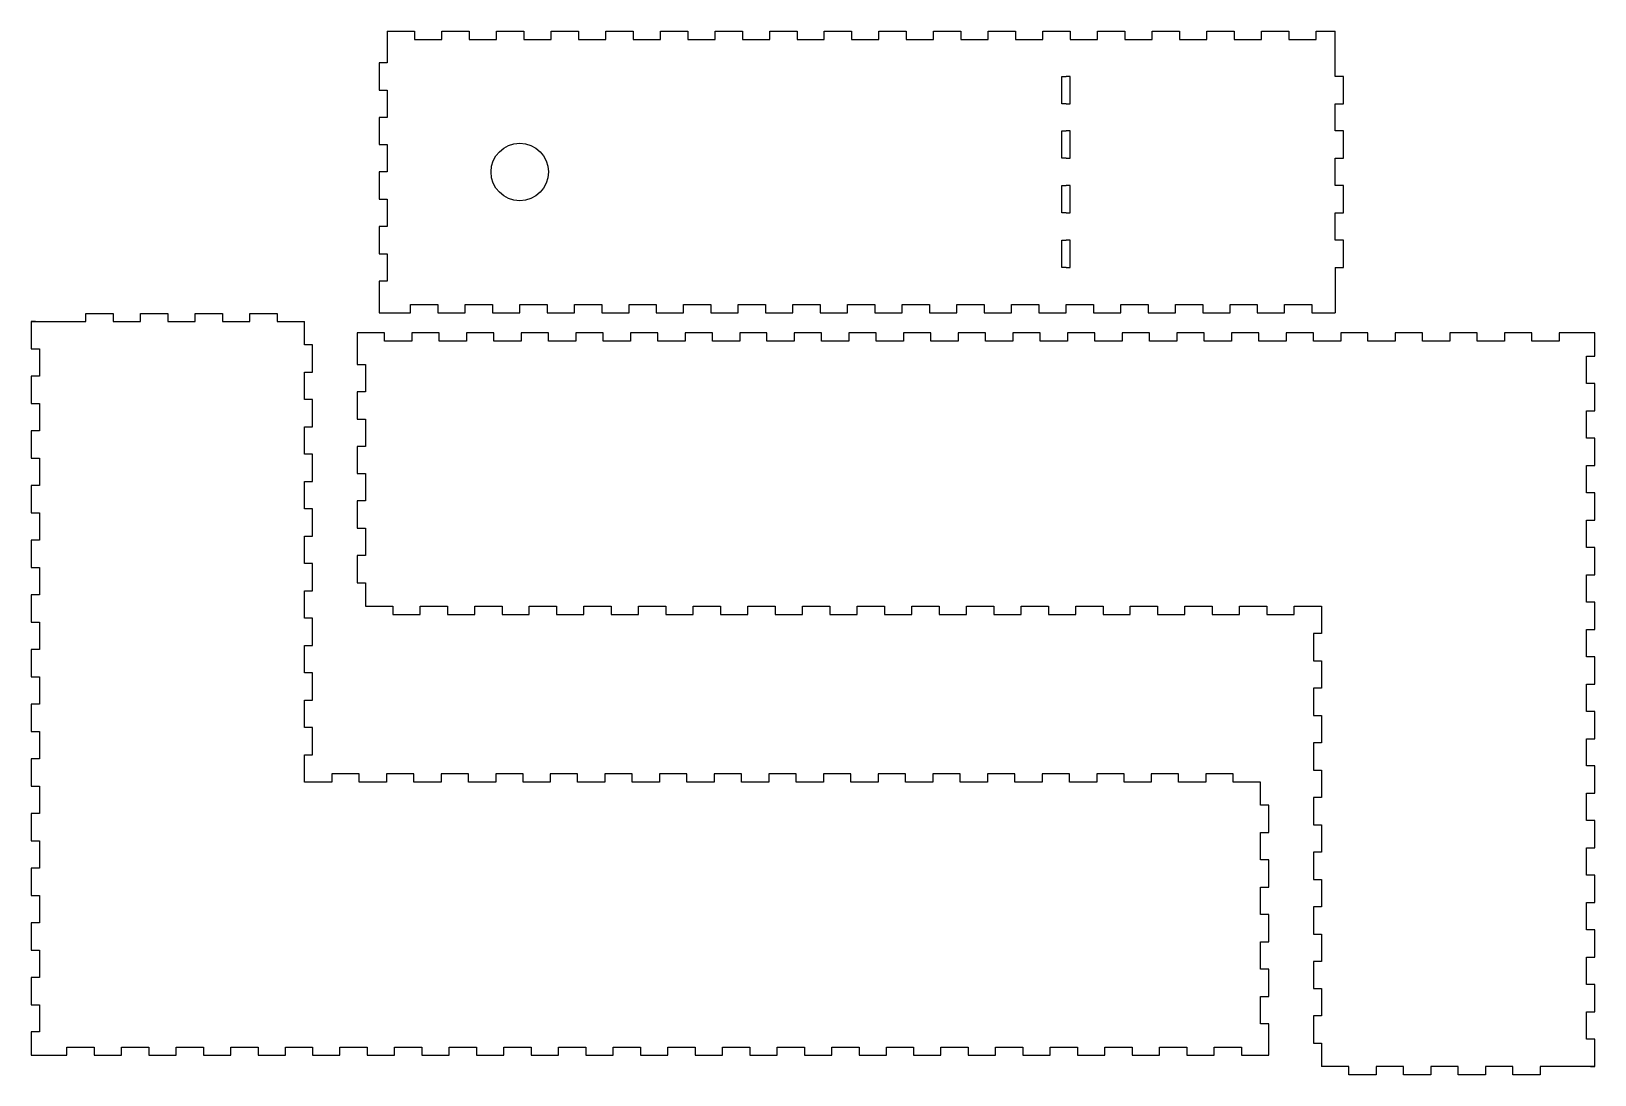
# Model space of a CAD drawing. Header units: millimetres. Extents: x 29 to 601, y 28 to 410.
import ezdxf

# ---------------------------------------------------------------- set-up
doc = ezdxf.new("R2010")
doc.units = ezdxf.units.MM

msp = doc.modelspace()

# ---------------------------------------------------------------- linework, layer by layer
for p, q in [((159.11, 409.99), (159.11, 398.49)), ((159.11, 409.99), (169.11, 409.99)), ((169.11, 409.99), (169.11, 406.99)), ((169.11, 406.99), (179.11, 406.99)), ((179.11, 406.99), (179.11, 409.99)), ((179.11, 409.99), (189.11, 409.99)), ((189.11, 409.99), (189.11, 406.99)), ((189.11, 406.99), (199.11, 406.99)), ((199.11, 406.99), (199.11, 409.99)), ((199.11, 409.99), (209.11, 409.99)), ((209.11, 409.99), (209.11, 406.99)), ((209.11, 406.99), (219.11, 406.99)), ((219.11, 406.99), (219.11, 409.99)), ((219.11, 409.99), (229.11, 409.99)), ((229.11, 409.99), (229.11, 406.99)), ((229.11, 406.99), (239.11, 406.99)), ((239.11, 406.99), (239.11, 409.99)), ((239.11, 409.99), (249.11, 409.99)), ((249.11, 409.99), (249.11, 406.99)), ((249.11, 406.99), (259.11, 406.99)), ((259.11, 406.99), (259.11, 409.99)), ((259.11, 409.99), (269.11, 409.99)), ((269.11, 409.99), (269.11, 406.99)), ((269.11, 406.99), (279.11, 406.99)), ((279.11, 406.99), (279.11, 409.99)), ((279.11, 409.99), (289.11, 409.99)), ((289.11, 409.99), (289.11, 406.99)), ((289.11, 406.99), (299.11, 406.99)), ((299.11, 406.99), (299.11, 409.99)), ((299.11, 409.99), (309.11, 409.99)), ((309.11, 409.99), (309.11, 406.99)), ((309.11, 406.99), (319.11, 406.99)), ((319.11, 406.99), (319.11, 409.99)), ((319.11, 409.99), (329.11, 409.99)), ((329.11, 409.99), (329.11, 406.99)), ((329.11, 406.99), (339.11, 406.99)), ((339.11, 406.99), (339.11, 409.99)), ((339.11, 409.99), (349.11, 409.99)), ((349.11, 409.99), (349.11, 406.99)), ((349.11, 406.99), (359.11, 406.99)), ((359.11, 406.99), (359.11, 409.99)), ((359.11, 409.99), (369.11, 409.99)), ((369.11, 409.99), (369.11, 406.99)), ((369.11, 406.99), (379.11, 406.99)), ((379.11, 406.99), (379.11, 409.99)), ((379.11, 409.99), (389.11, 409.99)), ((389.11, 409.99), (389.11, 406.99)), ((389.11, 406.99), (399.11, 406.99)), ((399.11, 406.99), (399.11, 409.99)), ((399.11, 409.99), (409.11, 409.99)), ((409.11, 409.99), (409.11, 406.99)), ((409.11, 406.99), (419.11, 406.99)), ((419.11, 406.99), (419.11, 409.99)), ((419.11, 409.99), (429.11, 409.99)), ((429.11, 409.99), (429.11, 406.99)), ((429.11, 406.99), (439.11, 406.99)), ((439.11, 406.99), (439.11, 409.99)), ((439.11, 409.99), (449.11, 409.99)), ((449.11, 409.99), (449.11, 406.99)), ((449.11, 406.99), (459.11, 406.99)), ((459.11, 406.99), (459.11, 409.99)), ((459.11, 409.99), (469.11, 409.99)), ((469.11, 409.99), (469.11, 406.99)), ((469.11, 406.99), (479.11, 406.99)), ((479.11, 406.99), (479.11, 409.99)), ((479.11, 409.99), (489.11, 409.99)), ((489.11, 409.99), (489.11, 406.99)), ((489.11, 406.99), (499.11, 406.99)), ((499.11, 406.99), (499.11, 409.99)), ((499.11, 409.99), (506.11, 409.99)), ((506.11, 393.49), (506.11, 409.99)), ((159.11, 398.49), (156.11, 398.49)), ((156.11, 398.49), (156.11, 388.49)), ((509.11, 393.49), (506.11, 393.49)), ((509.11, 383.49), (509.11, 393.49)), ((156.11, 388.49), (159.11, 388.49)), ((159.11, 388.49), (159.11, 378.49)), ((506.11, 373.49), (506.11, 383.49)), ((506.11, 383.49), (509.11, 383.49)), ((159.11, 378.49), (156.11, 378.49)), ((156.11, 378.49), (156.11, 368.49)), ((509.11, 373.49), (506.11, 373.49)), ((509.11, 363.49), (509.11, 373.49)), ((156.11, 368.49), (159.11, 368.49)), ((159.11, 368.49), (159.11, 358.49)), ((506.11, 353.49), (506.11, 363.49)), ((506.11, 363.49), (509.11, 363.49)), ((159.11, 358.49), (156.11, 358.49)), ((156.11, 358.49), (156.11, 348.49)), ((509.11, 353.49), (506.11, 353.49)), ((509.11, 343.49), (509.11, 353.49)), ((156.11, 348.49), (159.11, 348.49)), ((159.11, 348.49), (159.11, 338.49)), ((506.11, 333.49), (506.11, 343.49)), ((506.11, 343.49), (509.11, 343.49)), ((159.11, 338.49), (156.11, 338.49)), ((156.11, 338.49), (156.11, 328.49)), ((509.11, 333.49), (506.11, 333.49)), ((509.11, 323.49), (509.11, 333.49)), ((156.11, 328.49), (159.11, 328.49)), ((159.11, 328.49), (159.11, 318.49)), ((506.11, 323.49), (509.11, 323.49)), ((506.11, 323.49), (506.11, 306.99)), ((159.11, 318.49), (156.11, 318.49)), ((156.11, 318.49), (156.11, 306.99)), ((167.61, 306.99), (167.61, 309.99)), ((167.61, 309.99), (177.61, 309.99)), ((177.61, 309.99), (177.61, 306.99)), ((187.61, 306.99), (187.61, 309.99)), ((187.61, 309.99), (197.61, 309.99)), ((197.61, 309.99), (197.61, 306.99)), ((207.61, 306.99), (207.61, 309.99)), ((207.61, 309.99), (217.61, 309.99)), ((217.61, 309.99), (217.61, 306.99)), ((227.61, 306.99), (227.61, 309.99)), ((227.61, 309.99), (237.61, 309.99)), ((237.61, 309.99), (237.61, 306.99)), ((247.61, 306.99), (247.61, 309.99)), ((247.61, 309.99), (257.61, 309.99)), ((257.61, 309.99), (257.61, 306.99)), ((267.61, 306.99), (267.61, 309.99)), ((267.61, 309.99), (277.61, 309.99)), ((277.61, 309.99), (277.61, 306.99)), ((287.61, 306.99), (287.61, 309.99)), ((287.61, 309.99), (297.61, 309.99)), ((297.61, 309.99), (297.61, 306.99)), ((307.61, 306.99), (307.61, 309.99)), ((307.61, 309.99), (317.61, 309.99)), ((317.61, 309.99), (317.61, 306.99)), ((327.61, 306.99), (327.61, 309.99)), ((327.61, 309.99), (337.61, 309.99)), ((337.61, 309.99), (337.61, 306.99)), ((347.61, 306.99), (347.61, 309.99)), ((347.61, 309.99), (357.61, 309.99)), ((357.61, 309.99), (357.61, 306.99)), ((367.61, 306.99), (367.61, 309.99)), ((367.61, 309.99), (377.61, 309.99)), ((377.61, 309.99), (377.61, 306.99)), ((387.61, 306.99), (387.61, 309.99)), ((387.61, 309.99), (397.61, 309.99)), ((397.61, 309.99), (397.61, 306.99)), ((407.61, 306.99), (407.61, 309.99)), ((407.61, 309.99), (417.61, 309.99)), ((417.61, 309.99), (417.61, 306.99)), ((427.61, 306.99), (427.61, 309.99)), ((427.61, 309.99), (437.61, 309.99)), ((437.61, 309.99), (437.61, 306.99)), ((447.61, 306.99), (447.61, 309.99)), ((447.61, 309.99), (457.61, 309.99)), ((457.61, 309.99), (457.61, 306.99)), ((467.61, 306.99), (467.61, 309.99)), ((467.61, 309.99), (477.61, 309.99)), ((477.61, 309.99), (477.61, 306.99)), ((487.61, 306.99), (487.61, 309.99)), ((487.61, 309.99), (497.61, 309.99)), ((497.61, 309.99), (497.61, 306.99)), ((30.31, 303.71), (28.81, 303.71)), ((28.81, 303.71), (28.81, 293.71)), ((28.81, 303.71), (48.81, 303.71)), ((48.81, 303.71), (48.81, 306.71)), ((48.81, 306.71), (58.81, 306.71)), ((58.81, 306.71), (58.81, 303.71)), ((58.81, 303.71), (68.81, 303.71)), ((68.81, 303.71), (68.81, 306.71)), ((68.81, 306.71), (78.81, 306.71)), ((78.81, 306.71), (78.81, 303.71)), ((78.81, 303.71), (88.81, 303.71)), ((88.81, 303.71), (88.81, 306.71)), ((88.81, 306.71), (98.81, 306.71)), ((98.81, 306.71), (98.81, 303.71)), ((98.81, 303.71), (108.81, 303.71)), ((108.81, 303.71), (108.81, 306.71)), ((108.81, 306.71), (118.81, 306.71)), ((118.81, 306.71), (118.81, 303.71)), ((118.81, 303.71), (128.81, 303.71)), ((128.81, 295.21), (128.81, 303.71)), ((156.11, 306.99), (167.61, 306.99)), ((177.61, 306.99), (187.61, 306.99)), ((197.61, 306.99), (207.61, 306.99)), ((217.61, 306.99), (227.61, 306.99)), ((237.61, 306.99), (247.61, 306.99)), ((257.61, 306.99), (267.61, 306.99)), ((277.61, 306.99), (287.61, 306.99)), ((297.61, 306.99), (307.61, 306.99)), ((317.61, 306.99), (327.61, 306.99)), ((337.61, 306.99), (347.61, 306.99)), ((357.61, 306.99), (367.61, 306.99)), ((377.61, 306.99), (387.61, 306.99)), ((397.61, 306.99), (407.61, 306.99)), ((417.61, 306.99), (427.61, 306.99)), ((437.61, 306.99), (447.61, 306.99)), ((457.61, 306.99), (467.61, 306.99)), ((477.61, 306.99), (487.61, 306.99)), ((497.61, 306.99), (506.11, 306.99)), ((158.12, 299.57), (148.12, 299.57)), ((148.12, 299.57), (148.12, 298.07)), ((148.12, 298.07), (148.12, 288.07)), ((158.12, 296.57), (158.12, 299.57)), ((178.12, 299.57), (168.12, 299.57)), ((168.12, 299.57), (168.12, 296.57)), ((178.12, 296.57), (178.12, 299.57)), ((198.12, 299.57), (188.12, 299.57)), ((188.12, 299.57), (188.12, 296.57)), ((198.12, 296.57), (198.12, 299.57)), ((218.12, 299.57), (208.12, 299.57)), ((208.12, 299.57), (208.12, 296.57)), ((218.12, 296.57), (218.12, 299.57)), ((238.12, 299.57), (228.12, 299.57)), ((228.12, 299.57), (228.12, 296.57)), ((238.12, 296.57), (238.12, 299.57)), ((258.12, 299.57), (248.12, 299.57)), ((248.12, 299.57), (248.12, 296.57)), ((258.12, 296.57), (258.12, 299.57)), ((278.12, 299.57), (268.12, 299.57)), ((268.12, 299.57), (268.12, 296.57)), ((278.12, 296.57), (278.12, 299.57)), ((298.12, 299.57), (288.12, 299.57)), ((288.12, 299.57), (288.12, 296.57)), ((298.12, 296.57), (298.12, 299.57)), ((318.12, 299.57), (308.12, 299.57)), ((308.12, 299.57), (308.12, 296.57)), ((318.12, 296.57), (318.12, 299.57)), ((338.12, 299.57), (328.12, 299.57)), ((328.12, 299.57), (328.12, 296.57)), ((338.12, 296.57), (338.12, 299.57)), ((358.12, 299.57), (348.12, 299.57)), ((348.12, 299.57), (348.12, 296.57)), ((358.12, 296.57), (358.12, 299.57)), ((378.12, 299.57), (368.12, 299.57)), ((368.12, 299.57), (368.12, 296.57)), ((378.12, 296.57), (378.12, 299.57)), ((398.12, 299.57), (388.12, 299.57)), ((388.12, 299.57), (388.12, 296.57)), ((398.12, 296.57), (398.12, 299.57)), ((418.12, 299.57), (408.12, 299.57)), ((408.12, 299.57), (408.12, 296.57)), ((418.12, 296.57), (418.12, 299.57)), ((438.12, 299.57), (428.12, 299.57)), ((428.12, 299.57), (428.12, 296.57)), ((438.12, 296.57), (438.12, 299.57)), ((458.12, 299.57), (448.12, 299.57)), ((448.12, 299.57), (448.12, 296.57)), ((458.12, 296.57), (458.12, 299.57)), ((478.12, 299.57), (468.12, 299.57)), ((468.12, 299.57), (468.12, 296.57)), ((478.12, 296.57), (478.12, 299.57)), ((498.12, 299.57), (488.12, 299.57)), ((488.12, 299.57), (488.12, 296.57)), ((498.12, 296.57), (498.12, 299.57)), ((518.12, 299.57), (508.12, 299.57)), ((508.12, 299.57), (508.12, 296.57)), ((518.12, 296.57), (518.12, 299.57)), ((538.12, 299.57), (528.12, 299.57)), ((528.12, 299.57), (528.12, 296.57)), ((538.12, 296.57), (538.12, 299.57)), ((558.12, 299.57), (548.12, 299.57)), ((548.12, 299.57), (548.12, 296.57)), ((558.12, 296.57), (558.12, 299.57)), ((578.12, 299.57), (568.12, 299.57)), ((568.12, 299.57), (568.12, 296.57)), ((578.12, 296.57), (578.12, 299.57)), ((599.62, 299.57), (588.12, 299.57)), ((588.12, 299.57), (588.12, 296.57)), ((601.12, 299.57), (599.62, 299.57)), ((601.12, 298.07), (601.12, 299.57)), ((601.12, 291.07), (601.12, 298.07)), ((28.81, 293.71), (31.81, 293.71)), ((31.81, 293.71), (31.81, 283.71)), ((131.81, 295.21), (128.81, 295.21)), ((131.81, 285.21), (131.81, 295.21)), ((168.12, 296.57), (158.12, 296.57)), ((188.12, 296.57), (178.12, 296.57)), ((208.12, 296.57), (198.12, 296.57)), ((228.12, 296.57), (218.12, 296.57)), ((248.12, 296.57), (238.12, 296.57)), ((268.12, 296.57), (258.12, 296.57)), ((288.12, 296.57), (278.12, 296.57)), ((308.12, 296.57), (298.12, 296.57)), ((328.12, 296.57), (318.12, 296.57)), ((348.12, 296.57), (338.12, 296.57)), ((368.12, 296.57), (358.12, 296.57)), ((388.12, 296.57), (378.12, 296.57)), ((408.12, 296.57), (398.12, 296.57)), ((428.12, 296.57), (418.12, 296.57)), ((448.12, 296.57), (438.12, 296.57)), ((468.12, 296.57), (458.12, 296.57)), ((488.12, 296.57), (478.12, 296.57)), ((508.12, 296.57), (498.12, 296.57)), ((528.12, 296.57), (518.12, 296.57)), ((548.12, 296.57), (538.12, 296.57)), ((568.12, 296.57), (558.12, 296.57)), ((588.12, 296.57), (578.12, 296.57)), ((148.12, 288.07), (151.12, 288.07)), ((151.12, 288.07), (151.12, 278.07)), ((598.12, 281.07), (598.12, 291.07)), ((598.12, 291.07), (601.12, 291.07)), ((31.81, 283.71), (28.81, 283.71)), ((28.81, 283.71), (28.81, 273.71)), ((128.81, 275.21), (128.81, 285.21)), ((128.81, 285.21), (131.81, 285.21)), ((601.12, 281.07), (598.12, 281.07)), ((601.12, 271.07), (601.12, 281.07)), ((131.81, 275.21), (128.81, 275.21)), ((131.81, 265.21), (131.81, 275.21)), ((151.12, 278.07), (148.12, 278.07)), ((148.12, 278.07), (148.12, 268.07)), ((28.81, 273.71), (31.81, 273.71)), ((31.81, 273.71), (31.81, 263.71)), ((598.12, 261.07), (598.12, 271.07)), ((598.12, 271.07), (601.12, 271.07)), ((31.81, 263.71), (28.81, 263.71)), ((28.81, 263.71), (28.81, 253.71)), ((128.81, 255.21), (128.81, 265.21)), ((128.81, 265.21), (131.81, 265.21)), ((148.12, 268.07), (151.12, 268.07)), ((151.12, 268.07), (151.12, 258.07)), ((151.12, 258.07), (148.12, 258.07)), ((148.12, 258.07), (148.12, 248.07)), ((601.12, 261.07), (598.12, 261.07)), ((601.12, 251.07), (601.12, 261.07)), ((28.81, 253.71), (31.81, 253.71)), ((31.81, 253.71), (31.81, 243.71)), ((131.81, 255.21), (128.81, 255.21)), ((131.81, 245.21), (131.81, 255.21)), ((148.12, 248.07), (151.12, 248.07)), ((151.12, 248.07), (151.12, 238.07)), ((598.12, 241.07), (598.12, 251.07)), ((598.12, 251.07), (601.12, 251.07)), ((31.81, 243.71), (28.81, 243.71)), ((28.81, 243.71), (28.81, 233.71)), ((128.81, 235.21), (128.81, 245.21)), ((128.81, 245.21), (131.81, 245.21)), ((601.12, 241.07), (598.12, 241.07)), ((601.12, 231.07), (601.12, 241.07)), ((131.81, 235.21), (128.81, 235.21)), ((131.81, 225.21), (131.81, 235.21)), ((151.12, 238.07), (148.12, 238.07)), ((148.12, 238.07), (148.12, 228.07)), ((28.81, 233.71), (31.81, 233.71)), ((31.81, 233.71), (31.81, 223.71)), ((598.12, 221.07), (598.12, 231.07)), ((598.12, 231.07), (601.12, 231.07)), ((31.81, 223.71), (28.81, 223.71)), ((28.81, 223.71), (28.81, 213.71)), ((128.81, 215.21), (128.81, 225.21)), ((128.81, 225.21), (131.81, 225.21)), ((148.12, 228.07), (151.12, 228.07)), ((151.12, 228.07), (151.12, 218.07)), ((151.12, 218.07), (148.12, 218.07)), ((148.12, 218.07), (148.12, 208.07)), ((601.12, 221.07), (598.12, 221.07)), ((601.12, 211.07), (601.12, 221.07)), ((28.81, 213.71), (31.81, 213.71)), ((31.81, 213.71), (31.81, 203.71)), ((131.81, 215.21), (128.81, 215.21)), ((131.81, 205.21), (131.81, 215.21)), ((148.12, 208.07), (151.12, 208.07)), ((151.12, 208.07), (151.12, 199.57)), ((598.12, 201.07), (598.12, 211.07)), ((598.12, 211.07), (601.12, 211.07)), ((31.81, 203.71), (28.81, 203.71)), ((28.81, 203.71), (28.81, 193.71)), ((128.81, 195.21), (128.81, 205.21)), ((128.81, 205.21), (131.81, 205.21)), ((601.12, 201.07), (598.12, 201.07)), ((601.12, 191.07), (601.12, 201.07)), ((131.81, 195.21), (128.81, 195.21)), ((131.81, 185.21), (131.81, 195.21)), ((151.12, 199.57), (161.12, 199.57)), ((161.12, 199.57), (161.12, 196.57)), ((161.12, 196.57), (171.12, 196.57)), ((171.12, 196.57), (171.12, 199.57)), ((171.12, 199.57), (181.12, 199.57)), ((181.12, 199.57), (181.12, 196.57)), ((181.12, 196.57), (191.12, 196.57)), ((191.12, 196.57), (191.12, 199.57)), ((191.12, 199.57), (201.12, 199.57)), ((201.12, 199.57), (201.12, 196.57)), ((201.12, 196.57), (211.12, 196.57)), ((211.12, 196.57), (211.12, 199.57)), ((211.12, 199.57), (221.12, 199.57)), ((221.12, 199.57), (221.12, 196.57)), ((221.12, 196.57), (231.12, 196.57)), ((231.12, 196.57), (231.12, 199.57)), ((231.12, 199.57), (241.12, 199.57)), ((241.12, 199.57), (241.12, 196.57)), ((241.12, 196.57), (251.12, 196.57)), ((251.12, 196.57), (251.12, 199.57)), ((251.12, 199.57), (261.12, 199.57)), ((261.12, 199.57), (261.12, 196.57)), ((261.12, 196.57), (271.12, 196.57)), ((271.12, 196.57), (271.12, 199.57)), ((271.12, 199.57), (281.12, 199.57)), ((281.12, 199.57), (281.12, 196.57)), ((281.12, 196.57), (291.12, 196.57)), ((291.12, 196.57), (291.12, 199.57)), ((291.12, 199.57), (301.12, 199.57)), ((301.12, 199.57), (301.12, 196.57)), ((301.12, 196.57), (311.12, 196.57)), ((311.12, 196.57), (311.12, 199.57)), ((311.12, 199.57), (321.12, 199.57)), ((321.12, 199.57), (321.12, 196.57)), ((321.12, 196.57), (331.12, 196.57)), ((331.12, 196.57), (331.12, 199.57)), ((331.12, 199.57), (341.12, 199.57)), ((341.12, 199.57), (341.12, 196.57)), ((341.12, 196.57), (351.12, 196.57)), ((351.12, 196.57), (351.12, 199.57)), ((351.12, 199.57), (361.12, 199.57)), ((361.12, 199.57), (361.12, 196.57)), ((361.12, 196.57), (371.12, 196.57)), ((371.12, 196.57), (371.12, 199.57)), ((371.12, 199.57), (381.12, 199.57)), ((381.12, 199.57), (381.12, 196.57)), ((381.12, 196.57), (391.12, 196.57)), ((391.12, 196.57), (391.12, 199.57)), ((391.12, 199.57), (401.12, 199.57)), ((401.12, 199.57), (401.12, 196.57)), ((401.12, 196.57), (411.12, 196.57)), ((411.12, 196.57), (411.12, 199.57)), ((411.12, 199.57), (421.12, 199.57)), ((421.12, 199.57), (421.12, 196.57)), ((421.12, 196.57), (431.12, 196.57)), ((431.12, 196.57), (431.12, 199.57)), ((431.12, 199.57), (441.12, 199.57)), ((441.12, 199.57), (441.12, 196.57)), ((441.12, 196.57), (451.12, 196.57)), ((451.12, 196.57), (451.12, 199.57)), ((451.12, 199.57), (461.12, 199.57)), ((461.12, 199.57), (461.12, 196.57)), ((461.12, 196.57), (471.12, 196.57)), ((471.12, 196.57), (471.12, 199.57)), ((471.12, 199.57), (481.12, 199.57)), ((481.12, 199.57), (481.12, 196.57)), ((481.12, 196.57), (491.12, 196.57)), ((491.12, 196.57), (491.12, 199.57)), ((491.12, 199.57), (501.12, 199.57)), ((501.12, 199.57), (501.12, 189.57)), ((28.81, 193.71), (31.81, 193.71)), ((31.81, 193.71), (31.81, 183.71)), ((501.12, 189.57), (498.12, 189.57)), ((498.12, 189.57), (498.12, 179.57)), ((598.12, 181.07), (598.12, 191.07)), ((598.12, 191.07), (601.12, 191.07)), ((31.81, 183.71), (28.81, 183.71)), ((28.81, 183.71), (28.81, 173.71)), ((128.81, 175.21), (128.81, 185.21)), ((128.81, 185.21), (131.81, 185.21)), ((498.12, 179.57), (501.12, 179.57)), ((501.12, 179.57), (501.12, 169.57)), ((601.12, 181.07), (598.12, 181.07)), ((601.12, 171.07), (601.12, 181.07)), ((28.81, 173.71), (31.81, 173.71)), ((31.81, 173.71), (31.81, 163.71)), ((131.81, 175.21), (128.81, 175.21)), ((131.81, 165.21), (131.81, 175.21)), ((501.12, 169.57), (498.12, 169.57)), ((498.12, 169.57), (498.12, 159.57)), ((598.12, 161.07), (598.12, 171.07)), ((598.12, 171.07), (601.12, 171.07)), ((31.81, 163.71), (28.81, 163.71)), ((28.81, 163.71), (28.81, 153.71)), ((128.81, 155.21), (128.81, 165.21)), ((128.81, 165.21), (131.81, 165.21)), ((601.12, 161.07), (598.12, 161.07)), ((601.12, 151.07), (601.12, 161.07)), ((131.81, 155.21), (128.81, 155.21)), ((131.81, 145.21), (131.81, 155.21)), ((498.12, 159.57), (501.12, 159.57)), ((501.12, 159.57), (501.12, 149.57)), ((28.81, 153.71), (31.81, 153.71)), ((31.81, 153.71), (31.81, 143.71)), ((501.12, 149.57), (498.12, 149.57)), ((498.12, 149.57), (498.12, 139.57)), ((598.12, 141.07), (598.12, 151.07)), ((598.12, 151.07), (601.12, 151.07)), ((31.81, 143.71), (28.81, 143.71)), ((28.81, 143.71), (28.81, 133.71)), ((128.81, 135.21), (128.81, 145.21)), ((128.81, 145.21), (131.81, 145.21)), ((148.81, 138.21), (138.81, 138.21)), ((138.81, 138.21), (138.81, 135.21)), ((148.81, 135.21), (148.81, 138.21)), ((168.81, 138.21), (158.81, 138.21)), ((158.81, 138.21), (158.81, 135.21)), ((168.81, 135.21), (168.81, 138.21)), ((188.81, 138.21), (178.81, 138.21)), ((178.81, 138.21), (178.81, 135.21)), ((188.81, 135.21), (188.81, 138.21)), ((208.81, 138.21), (198.81, 138.21)), ((198.81, 138.21), (198.81, 135.21)), ((208.81, 135.21), (208.81, 138.21)), ((228.81, 138.21), (218.81, 138.21)), ((218.81, 138.21), (218.81, 135.21)), ((228.81, 135.21), (228.81, 138.21)), ((248.81, 138.21), (238.81, 138.21)), ((238.81, 138.21), (238.81, 135.21)), ((248.81, 135.21), (248.81, 138.21)), ((268.81, 138.21), (258.81, 138.21)), ((258.81, 138.21), (258.81, 135.21)), ((268.81, 135.21), (268.81, 138.21)), ((288.81, 138.21), (278.81, 138.21)), ((278.81, 138.21), (278.81, 135.21)), ((288.81, 135.21), (288.81, 138.21)), ((308.81, 138.21), (298.81, 138.21)), ((298.81, 138.21), (298.81, 135.21)), ((308.81, 135.21), (308.81, 138.21)), ((328.81, 138.21), (318.81, 138.21)), ((318.81, 138.21), (318.81, 135.21)), ((328.81, 135.21), (328.81, 138.21)), ((348.81, 138.21), (338.81, 138.21)), ((338.81, 138.21), (338.81, 135.21)), ((348.81, 135.21), (348.81, 138.21)), ((368.81, 138.21), (358.81, 138.21)), ((358.81, 138.21), (358.81, 135.21)), ((368.81, 135.21), (368.81, 138.21)), ((388.81, 138.21), (378.81, 138.21)), ((378.81, 138.21), (378.81, 135.21)), ((388.81, 135.21), (388.81, 138.21)), ((408.81, 138.21), (398.81, 138.21)), ((398.81, 138.21), (398.81, 135.21)), ((408.81, 135.21), (408.81, 138.21)), ((428.81, 138.21), (418.81, 138.21)), ((418.81, 138.21), (418.81, 135.21)), ((428.81, 135.21), (428.81, 138.21)), ((448.81, 138.21), (438.81, 138.21)), ((438.81, 138.21), (438.81, 135.21)), ((448.81, 135.21), (448.81, 138.21)), ((468.81, 138.21), (458.81, 138.21)), ((458.81, 138.21), (458.81, 135.21)), ((468.81, 135.21), (468.81, 138.21)), ((498.12, 139.57), (501.12, 139.57)), ((501.12, 139.57), (501.12, 129.57)), ((601.12, 141.07), (598.12, 141.07)), ((601.12, 131.07), (601.12, 141.07)), ((28.81, 133.71), (31.81, 133.71)), ((31.81, 133.71), (31.81, 123.71)), ((138.81, 135.21), (128.81, 135.21)), ((158.81, 135.21), (148.81, 135.21)), ((178.81, 135.21), (168.81, 135.21)), ((198.81, 135.21), (188.81, 135.21)), ((218.81, 135.21), (208.81, 135.21)), ((238.81, 135.21), (228.81, 135.21)), ((258.81, 135.21), (248.81, 135.21)), ((278.81, 135.21), (268.81, 135.21)), ((298.81, 135.21), (288.81, 135.21)), ((318.81, 135.21), (308.81, 135.21)), ((338.81, 135.21), (328.81, 135.21)), ((358.81, 135.21), (348.81, 135.21)), ((378.81, 135.21), (368.81, 135.21)), ((398.81, 135.21), (388.81, 135.21)), ((418.81, 135.21), (408.81, 135.21)), ((438.81, 135.21), (428.81, 135.21)), ((458.81, 135.21), (448.81, 135.21)), ((478.81, 135.21), (468.81, 135.21)), ((478.81, 126.71), (478.81, 135.21)), ((481.81, 126.71), (478.81, 126.71)), ((481.81, 116.71), (481.81, 126.71)), ((501.12, 129.57), (498.12, 129.57)), ((498.12, 129.57), (498.12, 119.57)), ((598.12, 121.07), (598.12, 131.07)), ((598.12, 131.07), (601.12, 131.07)), ((31.81, 123.71), (28.81, 123.71)), ((28.81, 123.71), (28.81, 113.71)), ((601.12, 121.07), (598.12, 121.07)), ((601.12, 111.07), (601.12, 121.07)), ((478.81, 106.71), (478.81, 116.71)), ((478.81, 116.71), (481.81, 116.71)), ((498.12, 119.57), (501.12, 119.57)), ((501.12, 119.57), (501.12, 109.57)), ((28.81, 113.71), (31.81, 113.71)), ((31.81, 113.71), (31.81, 103.71)), ((501.12, 109.57), (498.12, 109.57)), ((498.12, 109.57), (498.12, 99.57)), ((598.12, 101.07), (598.12, 111.07)), ((598.12, 111.07), (601.12, 111.07)), ((31.81, 103.71), (28.81, 103.71)), ((28.81, 103.71), (28.81, 93.71)), ((481.81, 106.71), (478.81, 106.71)), ((481.81, 96.71), (481.81, 106.71)), ((498.12, 99.57), (501.12, 99.57)), ((501.12, 99.57), (501.12, 89.57)), ((601.12, 101.07), (598.12, 101.07)), ((601.12, 91.07), (601.12, 101.07)), ((28.81, 93.71), (31.81, 93.71)), ((31.81, 93.71), (31.81, 83.71)), ((478.81, 86.71), (478.81, 96.71)), ((478.81, 96.71), (481.81, 96.71)), ((481.81, 86.71), (478.81, 86.71)), ((481.81, 76.71), (481.81, 86.71)), ((501.12, 89.57), (498.12, 89.57)), ((498.12, 89.57), (498.12, 79.57)), ((598.12, 81.07), (598.12, 91.07)), ((598.12, 91.07), (601.12, 91.07)), ((31.81, 83.71), (28.81, 83.71)), ((28.81, 83.71), (28.81, 73.71)), ((601.12, 81.07), (598.12, 81.07)), ((601.12, 71.07), (601.12, 81.07)), ((478.81, 66.71), (478.81, 76.71)), ((478.81, 76.71), (481.81, 76.71)), ((498.12, 79.57), (501.12, 79.57)), ((501.12, 79.57), (501.12, 69.57)), ((28.81, 73.71), (31.81, 73.71)), ((31.81, 73.71), (31.81, 63.71)), ((501.12, 69.57), (498.12, 69.57)), ((498.12, 69.57), (498.12, 59.57)), ((598.12, 61.07), (598.12, 71.07)), ((598.12, 71.07), (601.12, 71.07)), ((31.81, 63.71), (28.81, 63.71)), ((28.81, 63.71), (28.81, 53.71)), ((481.81, 66.71), (478.81, 66.71)), ((481.81, 56.71), (481.81, 66.71)), ((498.12, 59.57), (501.12, 59.57)), ((501.12, 59.57), (501.12, 49.57)), ((601.12, 61.07), (598.12, 61.07)), ((601.12, 51.07), (601.12, 61.07)), ((28.81, 53.71), (31.81, 53.71)), ((31.81, 53.71), (31.81, 43.71)), ((478.81, 46.71), (478.81, 56.71)), ((478.81, 56.71), (481.81, 56.71)), ((481.81, 46.71), (478.81, 46.71)), ((481.81, 36.71), (481.81, 46.71)), ((501.12, 49.57), (498.12, 49.57)), ((498.12, 49.57), (498.12, 39.57)), ((598.12, 41.07), (598.12, 51.07)), ((598.12, 51.07), (601.12, 51.07)), ((31.81, 43.71), (28.81, 43.71)), ((28.81, 43.71), (28.81, 36.71)), ((601.12, 41.07), (598.12, 41.07)), ((601.12, 31.07), (601.12, 41.07)), ((28.81, 36.71), (28.81, 35.21)), ((28.81, 35.21), (30.31, 35.21)), ((30.31, 35.21), (41.81, 35.21)), ((30.31, 35.21), (40.31, 35.21)), ((41.81, 35.21), (41.81, 38.21)), ((41.81, 38.21), (51.81, 38.21)), ((51.81, 38.21), (51.81, 35.21)), ((51.81, 35.21), (61.81, 35.21)), ((61.81, 35.21), (61.81, 38.21)), ((61.81, 38.21), (71.81, 38.21)), ((71.81, 38.21), (71.81, 35.21)), ((71.81, 35.21), (81.81, 35.21)), ((81.81, 35.21), (81.81, 38.21)), ((81.81, 38.21), (91.81, 38.21)), ((91.81, 38.21), (91.81, 35.21)), ((91.81, 35.21), (101.81, 35.21)), ((101.81, 35.21), (101.81, 38.21)), ((101.81, 38.21), (111.81, 38.21)), ((111.81, 38.21), (111.81, 35.21)), ((111.81, 35.21), (121.81, 35.21)), ((121.81, 35.21), (121.81, 38.21)), ((121.81, 38.21), (131.81, 38.21)), ((131.81, 38.21), (131.81, 35.21)), ((131.81, 35.21), (141.81, 35.21)), ((141.81, 35.21), (141.81, 38.21)), ((141.81, 38.21), (151.81, 38.21)), ((151.81, 38.21), (151.81, 35.21)), ((151.81, 35.21), (161.81, 35.21)), ((161.81, 35.21), (161.81, 38.21)), ((161.81, 38.21), (171.81, 38.21)), ((171.81, 38.21), (171.81, 35.21)), ((171.81, 35.21), (181.81, 35.21)), ((181.81, 35.21), (181.81, 38.21)), ((181.81, 38.21), (191.81, 38.21)), ((191.81, 38.21), (191.81, 35.21)), ((191.81, 35.21), (201.81, 35.21)), ((201.81, 35.21), (201.81, 38.21)), ((201.81, 38.21), (211.81, 38.21)), ((211.81, 38.21), (211.81, 35.21)), ((211.81, 35.21), (221.81, 35.21)), ((221.81, 35.21), (221.81, 38.21)), ((221.81, 38.21), (231.81, 38.21)), ((231.81, 38.21), (231.81, 35.21)), ((231.81, 35.21), (241.81, 35.21)), ((241.81, 35.21), (241.81, 38.21)), ((241.81, 38.21), (251.81, 38.21)), ((251.81, 38.21), (251.81, 35.21)), ((251.81, 35.21), (261.81, 35.21)), ((261.81, 35.21), (261.81, 38.21)), ((261.81, 38.21), (271.81, 38.21)), ((271.81, 38.21), (271.81, 35.21)), ((271.81, 35.21), (281.81, 35.21)), ((281.81, 35.21), (281.81, 38.21)), ((281.81, 38.21), (291.81, 38.21)), ((291.81, 38.21), (291.81, 35.21)), ((291.81, 35.21), (301.81, 35.21)), ((301.81, 35.21), (301.81, 38.21)), ((301.81, 38.21), (311.81, 38.21)), ((311.81, 38.21), (311.81, 35.21)), ((311.81, 35.21), (321.81, 35.21)), ((321.81, 35.21), (321.81, 38.21)), ((321.81, 38.21), (331.81, 38.21)), ((331.81, 38.21), (331.81, 35.21)), ((331.81, 35.21), (341.81, 35.21)), ((341.81, 35.21), (341.81, 38.21)), ((341.81, 38.21), (351.81, 38.21)), ((351.81, 38.21), (351.81, 35.21)), ((351.81, 35.21), (361.81, 35.21)), ((361.81, 35.21), (361.81, 38.21)), ((361.81, 38.21), (371.81, 38.21)), ((371.81, 38.21), (371.81, 35.21)), ((371.81, 35.21), (381.81, 35.21)), ((381.81, 35.21), (381.81, 38.21)), ((381.81, 38.21), (391.81, 38.21)), ((391.81, 38.21), (391.81, 35.21)), ((391.81, 35.21), (401.81, 35.21)), ((401.81, 35.21), (401.81, 38.21)), ((401.81, 38.21), (411.81, 38.21)), ((411.81, 38.21), (411.81, 35.21)), ((411.81, 35.21), (421.81, 35.21)), ((421.81, 35.21), (421.81, 38.21)), ((421.81, 38.21), (431.81, 38.21)), ((431.81, 38.21), (431.81, 35.21)), ((431.81, 35.21), (441.81, 35.21)), ((441.81, 35.21), (441.81, 38.21)), ((441.81, 38.21), (451.81, 38.21)), ((451.81, 38.21), (451.81, 35.21)), ((451.81, 35.21), (461.81, 35.21)), ((461.81, 35.21), (461.81, 38.21)), ((461.81, 38.21), (471.81, 38.21)), ((471.81, 38.21), (471.81, 35.21)), ((471.81, 35.21), (481.81, 35.21)), ((481.81, 35.21), (481.81, 36.71)), ((498.12, 39.57), (501.12, 39.57)), ((501.12, 39.57), (501.12, 31.07)), ((511.12, 31.07), (501.12, 31.07)), ((511.12, 28.07), (511.12, 31.07)), ((531.12, 31.07), (521.12, 31.07)), ((521.12, 31.07), (521.12, 28.07)), ((531.12, 28.07), (531.12, 31.07)), ((551.12, 31.07), (541.12, 31.07)), ((541.12, 31.07), (541.12, 28.07)), ((551.12, 28.07), (551.12, 31.07)), ((571.12, 31.07), (561.12, 31.07)), ((561.12, 31.07), (561.12, 28.07)), ((571.12, 28.07), (571.12, 31.07)), ((601.12, 31.07), (581.12, 31.07)), ((581.12, 31.07), (581.12, 28.07)), ((599.62, 31.07), (601.12, 31.07)), ((521.12, 28.07), (511.12, 28.07)), ((541.12, 28.07), (531.12, 28.07)), ((561.12, 28.07), (551.12, 28.07)), ((581.12, 28.07), (571.12, 28.07))]:
    msp.add_line(p, q)
at = {"color": 7, "true_color": 0xffffff}
for p, q in [((406.11, 383.49), (406.11, 393.49)), ((406.11, 393.49), (407.61, 393.49)), ((409.11, 393.49), (407.61, 393.49)), ((409.11, 383.49), (409.11, 393.49)), ((407.61, 383.49), (406.11, 383.49)), ((407.61, 383.49), (409.11, 383.49)), ((406.11, 363.49), (406.11, 373.49)), ((406.11, 373.49), (407.61, 373.49)), ((409.11, 373.49), (407.61, 373.49)), ((409.11, 363.49), (409.11, 373.49)), ((407.61, 363.49), (406.11, 363.49)), ((407.61, 363.49), (409.11, 363.49)), ((406.11, 343.49), (406.11, 353.49)), ((406.11, 353.49), (407.61, 353.49)), ((409.11, 353.49), (407.61, 353.49)), ((409.11, 343.49), (409.11, 353.49)), ((407.61, 343.49), (406.11, 343.49)), ((407.61, 343.49), (409.11, 343.49)), ((406.11, 323.49), (406.11, 333.49)), ((406.11, 333.49), (407.61, 333.49)), ((409.11, 333.49), (407.61, 333.49)), ((409.11, 323.49), (409.11, 333.49)), ((407.61, 323.49), (406.11, 323.49)), ((407.61, 323.49), (409.11, 323.49)), ((30.31, 303.71), (48.81, 303.71))]:
    msp.add_line(p, q, dxfattribs=at)
msp.add_circle((207.61, 358.49), 10.5, dxfattribs=at)

doc.saveas('drawing.dxf')
